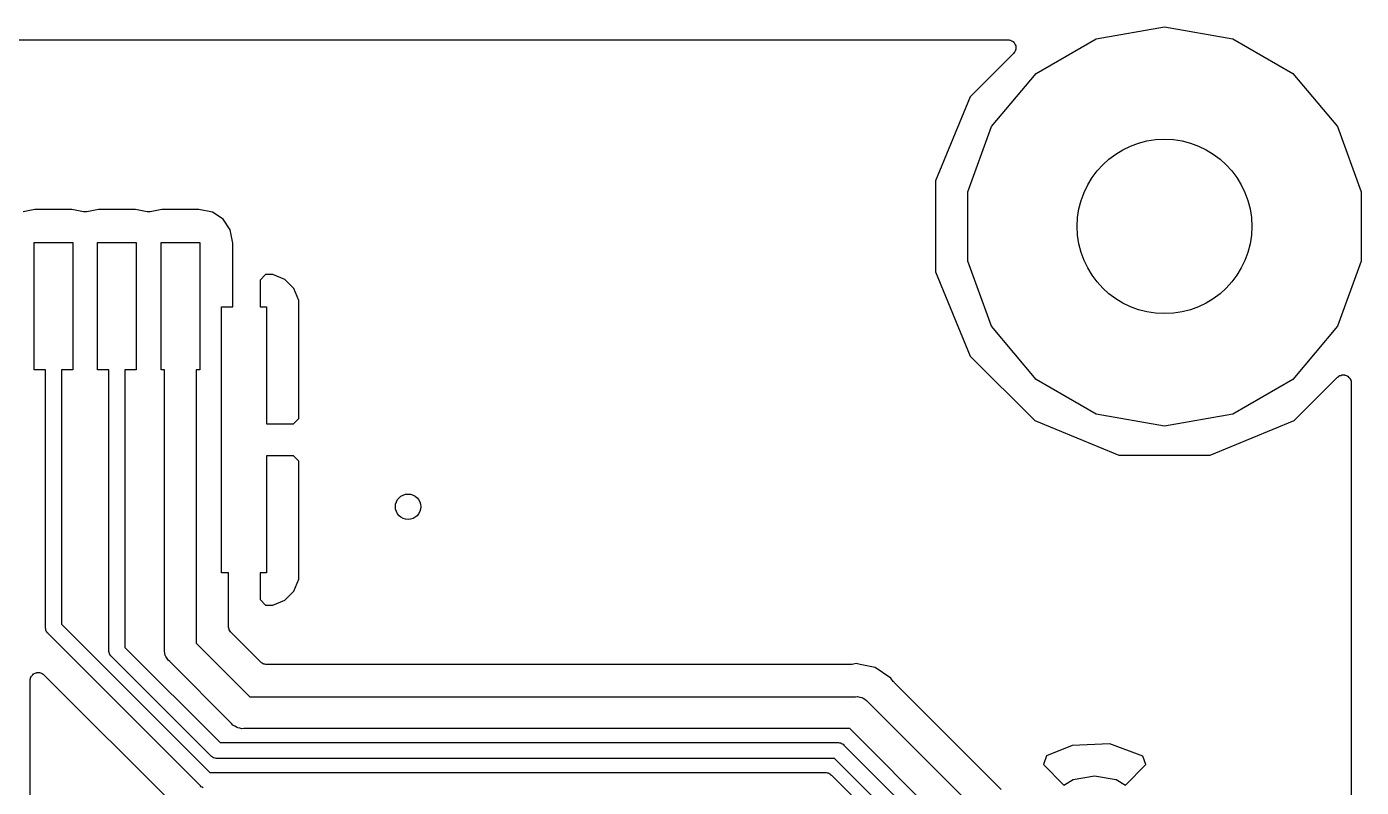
# Model space of a CAD drawing. Extents: x 100.4 to 155.6, y -99.6 to -35.4.
# Drawn here: x 134.58 to 155.6, y -47.34 to -35.35 of the extents above; entities that cross this region are included whole.
import ezdxf

# ---------------------------------------------------------------- set-up
doc = ezdxf.new("R2010")
doc.units = 0
doc.header["$MEASUREMENT"] = 0
doc.layers.add('BLACK', color=7, linetype='CONTINUOUS')

msp = doc.modelspace()

# ---------------------------------------------------------------- linework, layer by layer
at = {"layer": 'BLACK', "linetype": 'CONTINUOUS'}
for p, q in [((151.423, -35.542), (152.5, -35.3522)), ((152.5, -35.3522), (153.577, -35.542)), ((105.967, -35.558), (150.033, -35.558)), ((150.033, -35.558), (150.049, -35.5609)), ((150.049, -35.5609), (150.066, -35.5623)), ((150.066, -35.5623), (150.071, -35.5647)), ((150.071, -35.5647), (150.076, -35.5657)), ((150.076, -35.5657), (150.091, -35.574)), ((150.091, -35.574), (150.106, -35.581)), ((150.106, -35.581), (150.11, -35.5849)), ((150.11, -35.5849), (150.115, -35.5877)), ((150.115, -35.5877), (150.125, -35.6004)), ((150.125, -35.6004), (150.137, -35.6122)), ((150.137, -35.6122), (150.139, -35.6172)), ((150.139, -35.6172), (150.143, -35.6215)), ((150.143, -35.6215), (150.149, -35.6371)), ((150.152, -35.7226), (150.148, -35.7387)), ((150.149, -35.6371), (150.156, -35.6521)), ((150.158, -35.7071), (150.152, -35.7226)), ((150.156, -35.6521), (150.156, -35.6577)), ((150.156, -35.6577), (150.158, -35.6629)), ((150.158, -35.6629), (150.158, -35.6795)), ((150.158, -35.6795), (150.159, -35.6961)), ((150.159, -35.6961), (150.158, -35.7015)), ((150.158, -35.7015), (150.158, -35.7071)), ((150.477, -36.0886), (151.423, -35.542)), ((153.577, -35.542), (154.523, -36.0886)), ((150.123, -35.7748), (149.441, -36.4562)), ((150.132, -35.7612), (150.123, -35.7748)), ((150.143, -35.7485), (150.132, -35.7612)), ((150.145, -35.7432), (150.143, -35.7485)), ((150.148, -35.7387), (150.145, -35.7432)), ((149.774, -36.9261), (150.477, -36.0886)), ((154.523, -36.0886), (155.226, -36.9261)), ((149.441, -36.4562), (148.892, -37.7823)), ((149.4, -37.9534), (149.774, -36.9261)), ((155.226, -36.9261), (155.6, -37.9534)), ((148.892, -37.7823), (148.892, -39.2177)), ((149.4, -39.0466), (149.4, -37.9534)), ((155.6, -37.9534), (155.6, -39.0466)), ((134.708, -38.2322), (134.525, -38.2685)), ((135.292, -38.2322), (134.708, -38.2322)), ((135.475, -38.2685), (135.292, -38.2322)), ((135.708, -38.2322), (135.525, -38.2685)), ((136.292, -38.2322), (135.708, -38.2322)), ((136.475, -38.2685), (136.292, -38.2322)), ((136.708, -38.2322), (136.525, -38.2685)), ((137.292, -38.2322), (136.708, -38.2322)), ((137.503, -38.2741), (137.292, -38.2322)), ((135.478, -38.2686), (135.475, -38.2685)), ((135.481, -38.2695), (135.478, -38.2686)), ((135.5, -38.2691), (135.481, -38.2695)), ((135.519, -38.2695), (135.5, -38.2691)), ((135.522, -38.2686), (135.519, -38.2695)), ((135.525, -38.2685), (135.522, -38.2686)), ((136.478, -38.2686), (136.475, -38.2685)), ((136.481, -38.2695), (136.478, -38.2686)), ((136.5, -38.2691), (136.481, -38.2695)), ((136.519, -38.2695), (136.5, -38.2691)), ((136.522, -38.2686), (136.519, -38.2695)), ((136.525, -38.2685), (136.522, -38.2686)), ((137.671, -38.3864), (137.503, -38.2741)), ((137.783, -38.5544), (137.671, -38.3864)), ((137.825, -38.7651), (137.783, -38.5544)), ((134.695, -40.7592), (134.695, -38.7526)), ((134.695, -38.7526), (135.305, -38.7526)), ((135.305, -38.7526), (135.305, -40.7592)), ((135.695, -40.7592), (135.695, -38.7526)), ((135.695, -38.7526), (136.305, -38.7526)), ((136.305, -38.7526), (136.305, -40.7592)), ((136.695, -40.7592), (136.695, -38.7526)), ((136.695, -38.7526), (137.305, -38.7526)), ((137.305, -38.7526), (137.305, -40.7592)), ((137.825, -39.7686), (137.825, -38.7651)), ((149.774, -40.0739), (149.4, -39.0466)), ((155.6, -39.0466), (155.226, -40.0739)), ((138.339, -39.2606), (138.255, -39.345)), ((138.458, -39.2606), (138.339, -39.2606)), ((138.644, -39.3379), (138.458, -39.2606)), ((148.892, -39.2177), (149.441, -40.5438)), ((138.255, -39.345), (138.255, -39.7686)), ((138.787, -39.4808), (138.644, -39.3379)), ((138.865, -39.6676), (138.787, -39.4808)), ((138.865, -41.5257), (138.865, -39.6676)), ((137.645, -43.9596), (137.645, -39.7686)), ((137.645, -39.7686), (137.825, -39.7686)), ((138.255, -39.7686), (138.357, -39.7686)), ((138.357, -39.7686), (138.357, -41.6101)), ((150.477, -40.9114), (149.774, -40.0739)), ((155.226, -40.0739), (154.523, -40.9114)), ((149.441, -40.5438), (150.456, -41.5587)), ((134.875, -40.7592), (134.695, -40.7592)), ((134.875, -44.8181), (134.875, -40.7592)), ((135.305, -40.7592), (135.125, -40.7592)), ((135.125, -40.7592), (135.125, -44.7717)), ((135.875, -40.7592), (135.695, -40.7592)), ((135.875, -41.0201), (135.875, -40.7592)), ((136.305, -40.7592), (136.125, -40.7592)), ((136.125, -40.7592), (136.125, -45.1353)), ((136.75, -40.7592), (136.695, -40.7592)), ((136.75, -45.163), (136.75, -40.7592)), ((137.305, -40.7592), (137.25, -40.7592)), ((137.25, -40.7592), (137.25, -45.0704)), ((151.423, -41.458), (150.477, -40.9114)), ((154.523, -40.9114), (153.577, -41.458)), ((154.544, -41.5587), (155.225, -40.8773)), ((155.225, -40.8773), (155.239, -40.8678)), ((155.239, -40.8678), (155.251, -40.8571)), ((155.251, -40.8571), (155.257, -40.8552)), ((155.257, -40.8552), (155.261, -40.852)), ((155.261, -40.852), (155.277, -40.8477)), ((155.277, -40.8477), (155.293, -40.842)), ((155.293, -40.842), (155.299, -40.842)), ((155.299, -40.842), (155.304, -40.8406)), ((155.304, -40.8406), (155.32, -40.842)), ((155.32, -40.842), (155.337, -40.842)), ((155.337, -40.842), (155.342, -40.8439)), ((155.342, -40.8439), (155.348, -40.8444)), ((155.348, -40.8444), (155.363, -40.8514)), ((155.363, -40.8514), (155.379, -40.8571)), ((155.379, -40.8571), (155.383, -40.8607)), ((155.383, -40.8607), (155.388, -40.8631)), ((155.388, -40.8631), (155.4, -40.8748)), ((155.4, -40.8748), (155.412, -40.8855)), ((155.412, -40.8855), (155.415, -40.8903)), ((155.415, -40.8903), (155.419, -40.8942)), ((155.419, -40.8942), (155.426, -40.9093)), ((155.426, -40.9093), (155.434, -40.9237)), ((155.434, -40.9237), (155.435, -40.9292)), ((155.435, -40.9292), (155.438, -40.9342)), ((155.438, -40.9342), (155.439, -40.9507)), ((155.439, -40.9507), (155.442, -40.9671)), ((155.442, -40.9671), (155.442, -94.0329)), ((135.875, -45.1817), (135.875, -41.0201)), ((135.875, -41.0201), (135.875, -41.0201)), ((138.357, -41.6101), (138.78, -41.6101)), ((138.78, -41.6101), (138.865, -41.5257)), ((150.456, -41.5587), (151.782, -42.108)), ((152.5, -41.6478), (151.423, -41.458)), ((153.577, -41.458), (152.5, -41.6478)), ((153.218, -42.108), (154.544, -41.5587)), ((138.357, -42.1181), (138.357, -43.9596)), ((138.78, -42.1181), (138.357, -42.1181)), ((138.865, -42.2025), (138.78, -42.1181)), ((138.865, -44.0606), (138.865, -42.2025)), ((151.782, -42.108), (153.218, -42.108)), ((137.758, -43.9596), (137.645, -43.9596)), ((137.758, -44.8073), (137.758, -43.9596)), ((138.357, -43.9596), (138.255, -43.9596)), ((138.255, -43.9596), (138.255, -44.3832)), ((138.787, -44.2474), (138.865, -44.0606)), ((138.644, -44.3903), (138.787, -44.2474)), ((138.255, -44.3832), (138.339, -44.4676)), ((138.339, -44.4676), (138.458, -44.4676)), ((138.458, -44.4676), (138.644, -44.3903)), ((135.125, -44.7717), (137.463, -47.1094)), ((134.874, -44.8346), (134.875, -44.8181)), ((134.878, -44.8506), (134.874, -44.8346)), ((134.881, -44.8669), (134.878, -44.8506)), ((134.884, -44.8718), (134.881, -44.8669)), ((134.885, -44.8772), (134.884, -44.8718)), ((134.894, -44.8907), (134.885, -44.8772)), ((134.903, -44.9051), (134.894, -44.8907)), ((134.915, -44.9158), (134.903, -44.9051)), ((137.319, -47.3189), (134.915, -44.9158)), ((137.759, -44.8128), (137.758, -44.8073)), ((137.758, -44.8184), (137.759, -44.8128)), ((137.763, -44.8344), (137.758, -44.8184)), ((137.766, -44.8508), (137.763, -44.8344)), ((137.768, -44.8556), (137.766, -44.8508)), ((137.77, -44.861), (137.768, -44.8556)), ((137.779, -44.8746), (137.77, -44.861)), ((137.788, -44.889), (137.779, -44.8746)), ((137.792, -44.8926), (137.788, -44.889)), ((137.795, -44.8971), (137.792, -44.8926)), ((138.267, -45.3692), (137.795, -44.8971)), ((135.874, -45.1982), (135.875, -45.1817)), ((136.125, -45.1353), (137.624, -46.6344)), ((136.747, -45.196), (136.75, -45.163)), ((137.25, -45.0704), (138.094, -45.9144)), ((135.878, -45.2142), (135.874, -45.1982)), ((135.881, -45.2305), (135.878, -45.2142)), ((135.884, -45.2354), (135.881, -45.2305)), ((135.885, -45.2407), (135.884, -45.2354)), ((135.894, -45.2543), (135.885, -45.2407)), ((135.903, -45.2687), (135.894, -45.2543)), ((135.915, -45.2794), (135.903, -45.2687)), ((137.48, -46.8439), (135.915, -45.2794)), ((136.756, -45.2281), (136.747, -45.196)), ((136.761, -45.2607), (136.756, -45.2281)), ((136.767, -45.2704), (136.761, -45.2607)), ((136.77, -45.2812), (136.767, -45.2704)), ((136.789, -45.3084), (136.77, -45.2812)), ((136.806, -45.3371), (136.789, -45.3084)), ((136.831, -45.3584), (136.806, -45.3371)), ((137.806, -46.3334), (136.831, -45.3584)), ((138.272, -45.3724), (138.267, -45.3692)), ((138.275, -45.3767), (138.272, -45.3724)), ((138.29, -45.385), (138.275, -45.3767)), ((138.303, -45.3945), (138.29, -45.385)), ((138.309, -45.3959), (138.303, -45.3945)), ((138.314, -45.3987), (138.309, -45.3959)), ((138.33, -45.4016), (138.314, -45.3987)), ((138.346, -45.4059), (138.33, -45.4016)), ((147.57, -45.4042), (147.558, -45.4064)), ((147.583, -45.4039), (147.57, -45.4042)), ((147.645, -45.3915), (147.583, -45.4039)), ((147.708, -45.4039), (147.645, -45.3915)), ((147.941, -45.4504), (147.708, -45.4039)), ((147.708, -45.4039), (147.708, -45.4039)), ((134.64, -45.6204), (134.641, -45.6149)), ((134.641, -45.6149), (134.649, -45.6005)), ((134.649, -45.6005), (134.656, -45.5855)), ((134.656, -45.5855), (134.66, -45.5815)), ((134.66, -45.5815), (134.663, -45.5767)), ((134.663, -45.5767), (134.675, -45.566)), ((134.675, -45.566), (134.687, -45.5543)), ((134.687, -45.5543), (134.692, -45.5519)), ((134.692, -45.5519), (134.697, -45.5483)), ((134.697, -45.5483), (134.712, -45.5427)), ((134.712, -45.5427), (134.727, -45.5356)), ((134.727, -45.5356), (134.733, -45.5352)), ((134.733, -45.5352), (134.738, -45.5332)), ((134.738, -45.5332), (134.755, -45.5332)), ((134.755, -45.5332), (134.771, -45.5318)), ((134.771, -45.5318), (134.776, -45.5332)), ((134.776, -45.5332), (134.782, -45.5332)), ((134.782, -45.5332), (134.798, -45.5389)), ((134.798, -45.5389), (134.814, -45.5432)), ((134.814, -45.5432), (134.818, -45.5464)), ((134.818, -45.5464), (134.824, -45.5483)), ((134.824, -45.5483), (134.836, -45.559)), ((134.836, -45.559), (134.85, -45.5685)), ((134.85, -45.5685), (136.91, -47.629)), ((138.352, -45.4054), (138.346, -45.4059)), ((138.357, -45.4064), (138.352, -45.4054)), ((147.558, -45.4064), (138.357, -45.4064)), ((148.192, -45.6179), (147.941, -45.4504)), ((134.633, -45.6583), (134.636, -45.642)), ((134.633, -47.8281), (134.633, -45.6583)), ((134.636, -45.642), (134.637, -45.6255)), ((134.637, -45.6255), (134.64, -45.6204)), ((148.227, -45.6708), (148.192, -45.6179)), ((148.236, -45.6798), (148.227, -45.6708)), ((148.243, -45.69), (148.236, -45.6798)), ((149.658, -47.1054), (148.243, -45.69)), ((138.094, -45.9144), (147.634, -45.9144)), ((147.634, -45.9144), (147.667, -45.9115)), ((147.667, -45.9115), (147.699, -45.9201)), ((147.699, -45.9201), (147.732, -45.9258)), ((147.732, -45.9258), (147.742, -45.9314)), ((147.742, -45.9314), (147.753, -45.9343)), ((147.753, -45.9343), (147.78, -45.9533)), ((147.78, -45.9533), (147.808, -45.9699)), ((147.808, -45.9699), (147.83, -45.9953)), ((147.83, -45.9953), (149.66, -47.8251)), ((137.827, -46.3588), (137.806, -46.3334)), ((137.856, -46.3754), (137.827, -46.3588)), ((137.883, -46.3945), (137.856, -46.3754)), ((137.894, -46.3973), (137.883, -46.3945)), ((137.904, -46.4029), (137.894, -46.3973)), ((137.936, -46.4087), (137.904, -46.4029)), ((137.968, -46.4173), (137.936, -46.4087)), ((138.001, -46.4144), (137.968, -46.4173)), ((147.542, -46.4144), (138.001, -46.4144)), ((149.24, -48.1131), (147.542, -46.4144)), ((137.624, -46.6344), (147.35, -46.6344)), ((147.35, -46.6344), (147.367, -46.6329)), ((147.367, -46.6329), (147.383, -46.6372)), ((147.383, -46.6372), (147.399, -46.6401)), ((147.399, -46.6401), (147.404, -46.6429)), ((147.404, -46.6429), (147.409, -46.6444)), ((147.409, -46.6444), (147.423, -46.6539)), ((147.423, -46.6539), (147.437, -46.6622)), ((147.437, -46.6622), (147.448, -46.6749)), ((151.638, -46.6568), (151.046, -46.6794)), ((152.16, -46.8499), (151.638, -46.6568)), ((137.491, -46.8566), (137.48, -46.8439)), ((137.505, -46.8649), (137.491, -46.8566)), ((137.519, -46.8744), (137.505, -46.8649)), ((137.524, -46.8759), (137.519, -46.8744)), ((137.529, -46.8787), (137.524, -46.8759)), ((147.448, -46.6749), (148.855, -48.0821)), ((150.641, -46.8472), (150.592, -46.9828)), ((151.046, -46.6794), (150.641, -46.8472)), ((152.208, -46.9828), (152.16, -46.8499)), ((137.545, -46.8815), (137.529, -46.8787)), ((137.561, -46.8858), (137.545, -46.8815)), ((137.578, -46.8844), (137.561, -46.8858)), ((147.304, -46.8844), (137.578, -46.8844)), ((148.645, -48.2262), (147.304, -46.8844)), ((150.592, -46.9828), (150.914, -47.3048)), ((151.886, -47.3048), (152.208, -46.9828)), ((137.463, -47.1094), (147.155, -47.1094)), ((147.155, -47.1094), (147.172, -47.1079)), ((147.172, -47.1079), (147.188, -47.1122)), ((147.188, -47.1122), (147.204, -47.1151)), ((147.204, -47.1151), (147.209, -47.1179)), ((147.209, -47.1179), (147.214, -47.1193)), ((147.214, -47.1193), (147.228, -47.1288)), ((147.228, -47.1288), (147.242, -47.1371)), ((147.242, -47.1371), (147.253, -47.1499)), ((147.253, -47.1499), (148.405, -48.3021)), ((149.928, -47.3747), (149.658, -47.1054)), ((149.658, -47.1054), (149.658, -47.1054)), ((150.914, -47.3048), (151.061, -47.2197)), ((151.061, -47.2197), (151.4, -47.16)), ((151.4, -47.16), (151.739, -47.2197)), ((151.739, -47.2197), (151.886, -47.3048)), ((137.329, -47.3316), (137.319, -47.3189)), ((137.344, -47.3399), (137.329, -47.3316)), ((137.357, -47.3494), (137.344, -47.3399))]:
    msp.add_line(p, q, dxfattribs=at)
at = {"layer": 'BLACK'}
for centre, radius in [((152.5, -38.5), 1.375), ((140.586, -42.9184), 0.2)]:
    msp.add_circle(centre, radius, dxfattribs=at)

doc.saveas('drawing.dxf')
